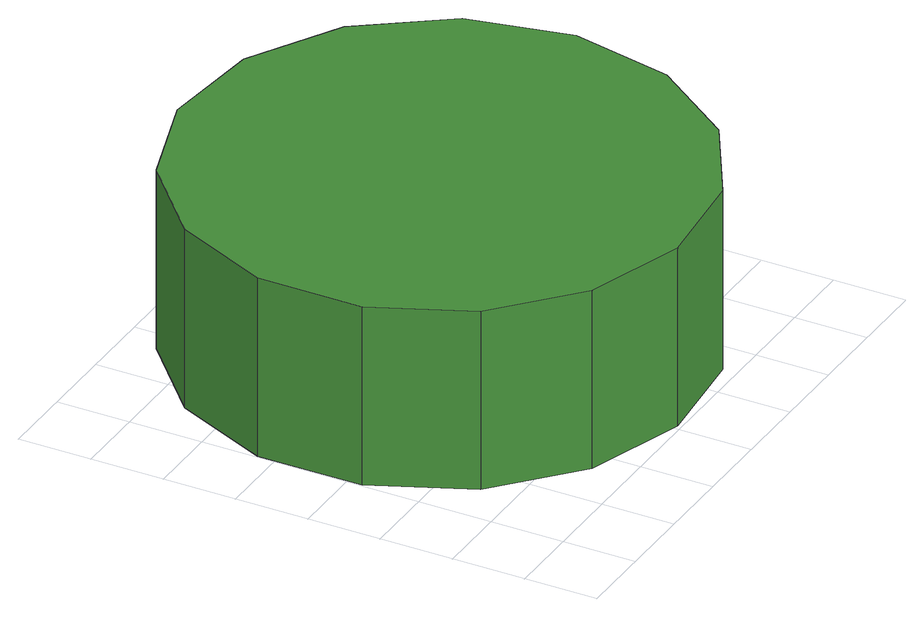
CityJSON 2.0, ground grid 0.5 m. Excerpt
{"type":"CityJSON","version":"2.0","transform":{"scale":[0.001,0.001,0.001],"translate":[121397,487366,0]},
"CityObjects":{
"tree1":{"type":"SolitaryVegetationObject","attributes":{"function":"something"},"geometry":[{"type":"MultiSurface","lod":"1","boundaries":[[[0,1,2,3,4,5,6,7,8,9,10,11,12,13,14]],[[15,16,17,18,19,20,21,22,23,24,25,26,27,28,29]],[[0,29,28,1]],[[1,28,27,2]],[[2,27,26,3]],[[3,26,25,4]],[[4,25,24,5]],[[5,24,23,6]],[[6,23,22,7]],[[7,22,21,8]],[[8,21,20,9]],[[9,20,19,10]],[[10,19,18,11]],[[11,18,17,12]],[[12,17,16,13]],[[13,16,15,14]],[[14,15,29,0]]]}]}
},
"vertices":[
[3461,1758,1685],[3310,2467,1685],[2885,3053,1685],[2257,3415,1685],[1537,3491,1685],[848,3267,1685],[310,2782,1685],[15,2120,1685],[15,1396,1685],[310,734,1685],[848,250,1685],[1537,26,1685],[2257,101,1685],[2885,464,1685],[3310,1050,1685],[3310,1050,415],[2885,464,415],[2257,101,415],[1537,26,415],[848,250,415],[310,734,415],[15,1396,415],[15,2120,415],[310,2782,415],[848,3267,415],[1537,3491,415],[2257,3415,415],[2885,3053,415],[3310,2467,415],[3461,1758,415]
]}
